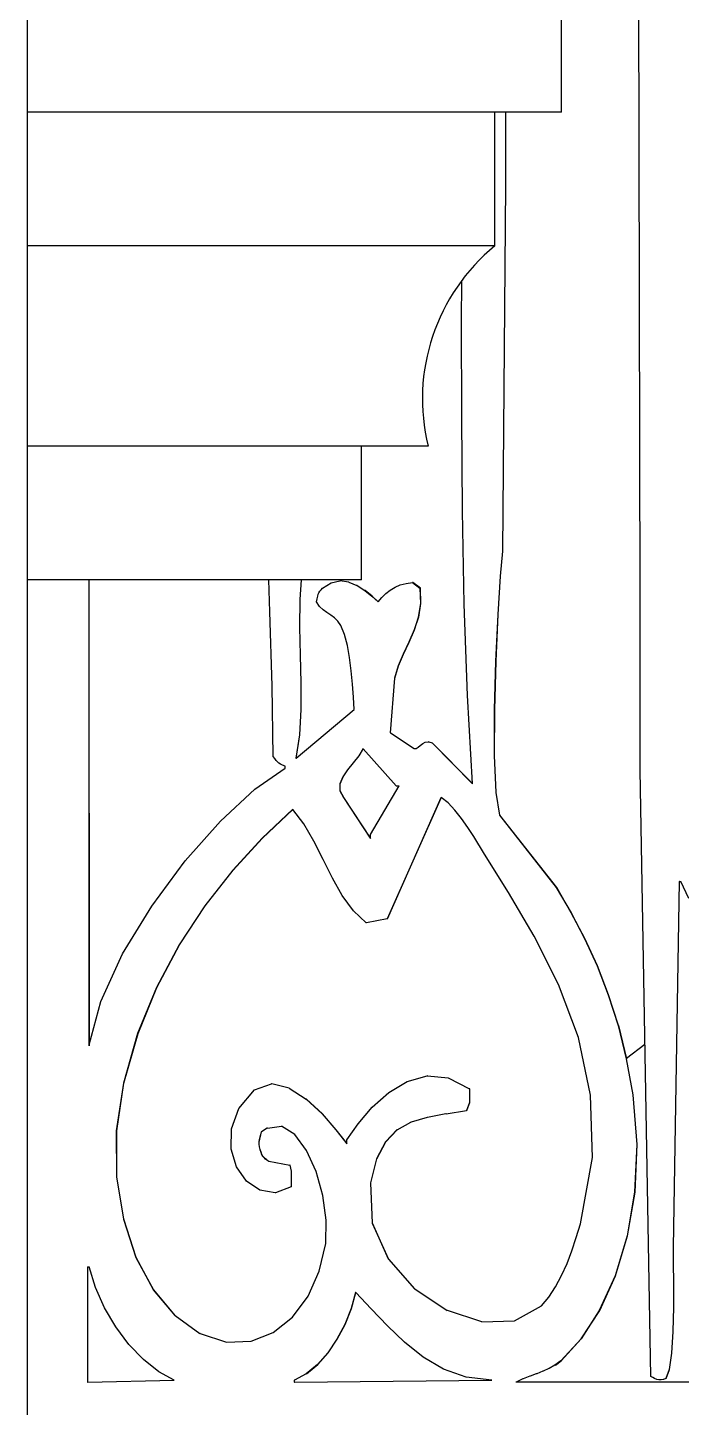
# Model space of a CAD drawing. Header units: inches. Extents: x 1397 to 20304, y -27267 to -746.
# Drawn here: x 14226.23 to 14231.13, y -21298.31 to -21287.98 of the extents above; entities that cross this region are included whole.
import ezdxf

# ---------------------------------------------------------------- set-up
doc = ezdxf.new("R2010")
doc.units = ezdxf.units.IN
doc.header["$LTSCALE"] = 17
doc.header["$MEASUREMENT"] = 0
doc.layers.add('25 BOT BAR', color=12, linetype='Continuous', lineweight=25)

msp = doc.modelspace()

# ---------------------------------------------------------------- linework, layer by layer
for p, q in [((14226.234, -21301.111), (14226.234, -21277.111)), ((14230.823, -21292.233), (14230.811, -21287.08)), ((14229.813, -21288.611), (14229.813, -21289.159)), ((14229.815, -21289.159), (14229.815, -21288.611)), ((14229.813, -21289.159), (14229.791, -21291.896)), ((14229.793, -21291.896), (14229.815, -21289.159)), ((14229.815, -21289.159), (14229.813, -21289.159)), ((14229.485, -21290.18), (14229.486, -21289.871)), ((14229.486, -21290.89), (14229.485, -21290.18)), ((14229.491, -21291.596), (14229.486, -21290.89)), ((14229.505, -21292.294), (14229.491, -21291.596)), ((14229.791, -21291.896), (14229.774, -21292.083)), ((14229.776, -21292.083), (14229.793, -21291.896)), ((14229.793, -21291.896), (14229.791, -21291.896)), ((14226.692, -21292.111), (14226.694, -21295.6)), ((14226.696, -21295.592), (14226.694, -21292.111)), ((14228.048, -21292.35), (14228.04, -21292.111)), ((14228.283, -21292.111), (14228.273, -21292.26)), ((14228.275, -21292.26), (14228.285, -21292.111)), ((14228.444, -21292.174), (14228.508, -21292.133)), ((14228.508, -21292.133), (14228.573, -21292.119)), ((14228.575, -21292.119), (14228.573, -21292.119)), ((14228.573, -21292.119), (14228.575, -21292.12)), ((14228.575, -21292.119), (14228.575, -21292.12)), ((14228.638, -21292.128), (14228.575, -21292.119)), ((14228.64, -21292.128), (14228.638, -21292.128)), ((14228.64, -21292.128), (14228.701, -21292.154)), ((14228.703, -21292.154), (14228.701, -21292.154)), ((14228.703, -21292.154), (14228.76, -21292.191)), ((14228.986, -21292.167), (14229.025, -21292.15)), ((14229.025, -21292.15), (14229.069, -21292.138)), ((14229.069, -21292.138), (14229.117, -21292.131)), ((14229.117, -21292.131), (14229.173, -21292.174)), ((14229.12, -21292.131), (14229.117, -21292.131)), ((14229.176, -21292.174), (14229.12, -21292.131)), ((14229.774, -21292.083), (14229.756, -21292.372)), ((14229.758, -21292.372), (14229.776, -21292.083)), ((14229.776, -21292.083), (14229.774, -21292.083)), ((14228.273, -21292.26), (14228.27, -21292.467)), ((14228.275, -21292.26), (14228.273, -21292.26)), ((14228.273, -21292.467), (14228.275, -21292.26)), ((14228.399, -21292.277), (14228.403, -21292.253)), ((14228.403, -21292.253), (14228.407, -21292.234)), ((14228.407, -21292.234), (14228.411, -21292.22)), ((14228.411, -21292.22), (14228.416, -21292.208)), ((14228.416, -21292.208), (14228.423, -21292.197)), ((14228.423, -21292.197), (14228.432, -21292.186)), ((14228.432, -21292.186), (14228.444, -21292.174)), ((14228.762, -21292.191), (14228.76, -21292.191)), ((14228.76, -21292.191), (14228.813, -21292.233)), ((14228.815, -21292.233), (14228.762, -21292.191)), ((14228.815, -21292.233), (14228.813, -21292.233)), ((14228.813, -21292.233), (14228.859, -21292.277)), ((14228.86, -21292.276), (14228.815, -21292.233)), ((14228.86, -21292.276), (14228.888, -21292.244)), ((14228.888, -21292.244), (14228.918, -21292.215)), ((14228.918, -21292.215), (14228.95, -21292.189)), ((14228.95, -21292.189), (14228.986, -21292.167)), ((14229.173, -21292.174), (14229.177, -21292.288)), ((14229.176, -21292.174), (14229.173, -21292.174)), ((14229.18, -21292.288), (14229.176, -21292.174)), ((14230.823, -21293.536), (14230.823, -21292.233)), ((14228.066, -21292.904), (14228.048, -21292.35)), ((14228.421, -21292.31), (14228.399, -21292.277)), ((14228.447, -21292.336), (14228.421, -21292.31)), ((14228.475, -21292.357), (14228.447, -21292.336)), ((14228.504, -21292.377), (14228.475, -21292.357)), ((14228.859, -21292.277), (14228.86, -21292.276)), ((14229.177, -21292.288), (14229.161, -21292.391)), ((14229.163, -21292.391), (14229.18, -21292.288)), ((14229.18, -21292.288), (14229.177, -21292.288)), ((14229.529, -21292.977), (14229.505, -21292.294)), ((14228.27, -21292.467), (14228.275, -21292.676)), ((14228.273, -21292.467), (14228.27, -21292.467)), ((14228.277, -21292.676), (14228.273, -21292.467)), ((14228.532, -21292.397), (14228.504, -21292.377)), ((14228.557, -21292.421), (14228.532, -21292.397)), ((14228.579, -21292.453), (14228.557, -21292.421)), ((14228.607, -21292.52), (14228.579, -21292.453)), ((14229.161, -21292.391), (14229.129, -21292.487)), ((14229.131, -21292.487), (14229.163, -21292.391)), ((14229.163, -21292.391), (14229.161, -21292.391)), ((14229.756, -21292.372), (14229.74, -21292.72)), ((14229.742, -21292.72), (14229.758, -21292.372)), ((14229.758, -21292.372), (14229.756, -21292.372)), ((14228.629, -21292.602), (14228.607, -21292.52)), ((14229.129, -21292.487), (14229.09, -21292.578)), ((14229.092, -21292.578), (14229.131, -21292.487)), ((14229.131, -21292.487), (14229.129, -21292.487)), ((14228.277, -21292.676), (14228.275, -21292.676)), ((14228.275, -21292.676), (14228.28, -21292.883)), ((14228.283, -21292.883), (14228.277, -21292.676)), ((14228.646, -21292.694), (14228.629, -21292.602)), ((14229.048, -21292.667), (14229.01, -21292.756)), ((14229.012, -21292.756), (14229.05, -21292.667)), ((14229.09, -21292.578), (14229.048, -21292.667)), ((14229.05, -21292.667), (14229.048, -21292.667)), ((14229.05, -21292.667), (14229.092, -21292.578)), ((14229.092, -21292.578), (14229.09, -21292.578)), ((14228.658, -21292.793), (14228.646, -21292.694)), ((14229.01, -21292.756), (14228.983, -21292.848)), ((14228.985, -21292.848), (14229.012, -21292.756)), ((14229.012, -21292.756), (14229.01, -21292.756)), ((14229.74, -21292.72), (14229.73, -21293.085)), ((14229.732, -21293.085), (14229.742, -21292.72)), ((14229.742, -21292.72), (14229.74, -21292.72)), ((14228.283, -21292.883), (14228.28, -21292.883)), ((14228.28, -21292.883), (14228.281, -21293.083)), ((14228.283, -21293.083), (14228.283, -21292.883)), ((14228.667, -21292.893), (14228.658, -21292.793)), ((14228.983, -21292.848), (14228.949, -21293.258)), ((14228.951, -21293.258), (14228.985, -21292.848)), ((14228.985, -21292.848), (14228.983, -21292.848)), ((14228.074, -21293.433), (14228.066, -21292.904)), ((14228.674, -21292.991), (14228.667, -21292.893)), ((14229.566, -21293.636), (14229.529, -21292.977)), ((14228.245, -21293.446), (14228.68, -21293.082)), ((14228.281, -21293.083), (14228.27, -21293.272)), ((14228.272, -21293.272), (14228.283, -21293.083)), ((14228.283, -21293.083), (14228.281, -21293.083)), ((14228.68, -21293.082), (14228.674, -21292.991)), ((14229.73, -21293.085), (14229.729, -21293.427)), ((14229.732, -21293.085), (14229.73, -21293.085)), ((14229.731, -21293.427), (14229.732, -21293.085)), ((14228.27, -21293.272), (14228.242, -21293.448)), ((14228.245, -21293.446), (14228.272, -21293.272)), ((14228.272, -21293.272), (14228.27, -21293.272)), ((14228.951, -21293.258), (14228.949, -21293.258)), ((14228.951, -21293.258), (14229.129, -21293.375)), ((14228.747, -21293.375), (14228.714, -21293.428)), ((14228.717, -21293.428), (14228.748, -21293.376)), ((14228.748, -21293.376), (14228.747, -21293.375)), ((14228.994, -21293.653), (14228.748, -21293.376)), ((14229.129, -21293.375), (14229.144, -21293.373)), ((14229.144, -21293.373), (14229.159, -21293.364)), ((14229.159, -21293.364), (14229.175, -21293.351)), ((14229.175, -21293.351), (14229.193, -21293.337)), ((14229.193, -21293.337), (14229.212, -21293.327)), ((14229.212, -21293.327), (14229.236, -21293.323)), ((14229.238, -21293.323), (14229.236, -21293.323)), ((14229.238, -21293.323), (14229.263, -21293.331)), ((14229.265, -21293.331), (14229.263, -21293.331)), ((14229.263, -21293.331), (14229.566, -21293.638)), ((14229.566, -21293.636), (14229.265, -21293.331)), ((14228.086, -21293.45), (14228.074, -21293.433)), ((14228.096, -21293.463), (14228.086, -21293.45)), ((14228.105, -21293.474), (14228.096, -21293.463)), ((14228.115, -21293.484), (14228.105, -21293.474)), ((14228.127, -21293.492), (14228.115, -21293.484)), ((14228.143, -21293.5), (14228.127, -21293.492)), ((14228.164, -21293.507), (14228.143, -21293.5)), ((14228.164, -21293.521), (14228.164, -21293.507)), ((14228.242, -21293.448), (14228.245, -21293.446)), ((14228.673, -21293.481), (14228.631, -21293.534)), ((14228.633, -21293.534), (14228.675, -21293.481)), ((14228.714, -21293.428), (14228.673, -21293.481)), ((14228.675, -21293.481), (14228.673, -21293.481)), ((14228.675, -21293.481), (14228.717, -21293.428)), ((14228.717, -21293.428), (14228.714, -21293.428)), ((14229.731, -21293.427), (14229.729, -21293.427)), ((14229.729, -21293.427), (14229.74, -21293.704)), ((14229.743, -21293.704), (14229.731, -21293.427)), ((14227.936, -21293.679), (14228.164, -21293.521)), ((14228.595, -21293.587), (14228.573, -21293.639)), ((14228.575, -21293.639), (14228.597, -21293.587)), ((14228.631, -21293.534), (14228.595, -21293.587)), ((14228.597, -21293.587), (14228.595, -21293.587)), ((14228.597, -21293.587), (14228.633, -21293.534)), ((14228.633, -21293.534), (14228.631, -21293.534)), ((14230.901, -21298.074), (14230.823, -21293.536)), ((14227.679, -21293.917), (14227.936, -21293.679)), ((14228.573, -21293.639), (14228.572, -21293.691)), ((14228.574, -21293.691), (14228.572, -21293.691)), ((14228.572, -21293.691), (14228.601, -21293.741)), ((14228.575, -21293.639), (14228.573, -21293.639)), ((14228.574, -21293.691), (14228.575, -21293.639)), ((14228.603, -21293.741), (14228.574, -21293.691)), ((14228.803, -21294.019), (14229.016, -21293.653)), ((14228.994, -21293.653), (14229.016, -21293.653)), ((14229.566, -21293.638), (14229.566, -21293.636)), ((14229.743, -21293.704), (14229.74, -21293.704)), ((14229.74, -21293.704), (14229.768, -21293.873)), ((14229.77, -21293.873), (14229.743, -21293.704)), ((14228.603, -21293.741), (14228.601, -21293.741)), ((14228.601, -21293.741), (14228.803, -21294.048)), ((14228.803, -21294.045), (14228.603, -21293.741)), ((14229.331, -21293.741), (14228.927, -21294.648)), ((14228.929, -21294.648), (14229.332, -21293.742)), ((14229.332, -21293.742), (14229.331, -21293.741)), ((14229.384, -21293.782), (14229.332, -21293.742)), ((14229.435, -21293.835), (14229.384, -21293.782)), ((14227.415, -21294.216), (14227.679, -21293.917)), ((14228.22, -21293.829), (14227.992, -21294.044)), ((14227.994, -21294.044), (14228.221, -21293.83)), ((14228.221, -21293.83), (14228.22, -21293.829)), ((14228.303, -21293.938), (14228.221, -21293.83)), ((14229.485, -21293.897), (14229.435, -21293.835)), ((14229.532, -21293.965), (14229.485, -21293.897)), ((14229.77, -21293.873), (14229.768, -21293.873)), ((14229.768, -21293.873), (14230.194, -21294.414)), ((14230.197, -21294.414), (14229.77, -21293.873)), ((14228.377, -21294.067), (14228.303, -21293.938)), ((14228.803, -21294.045), (14228.803, -21294.019)), ((14229.576, -21294.034), (14229.532, -21293.965)), ((14227.992, -21294.044), (14227.771, -21294.285)), ((14227.773, -21294.285), (14227.994, -21294.044)), ((14227.994, -21294.044), (14227.992, -21294.044)), ((14228.447, -21294.205), (14228.377, -21294.067)), ((14228.803, -21294.048), (14228.803, -21294.045)), ((14229.656, -21294.165), (14229.576, -21294.034)), ((14227.164, -21294.554), (14227.415, -21294.216)), ((14228.517, -21294.344), (14228.447, -21294.205)), ((14229.836, -21294.453), (14229.656, -21294.165)), ((14227.771, -21294.285), (14227.561, -21294.552)), ((14227.563, -21294.552), (14227.773, -21294.285)), ((14227.773, -21294.285), (14227.771, -21294.285)), ((14228.591, -21294.475), (14228.517, -21294.344)), ((14230.197, -21294.414), (14230.194, -21294.414)), ((14230.194, -21294.414), (14230.304, -21294.603)), ((14230.306, -21294.603), (14230.197, -21294.414)), ((14231.114, -21294.37), (14231.07, -21297.108)), ((14231.072, -21297.108), (14231.117, -21294.37)), ((14231.117, -21294.37), (14231.114, -21294.37)), ((14231.117, -21294.37), (14231.126, -21294.37)), ((14231.186, -21294.496), (14231.126, -21294.37)), ((14228.674, -21294.589), (14228.591, -21294.475)), ((14230.028, -21294.778), (14229.836, -21294.453)), ((14226.946, -21294.912), (14227.164, -21294.554)), ((14227.561, -21294.552), (14227.369, -21294.844)), ((14227.371, -21294.844), (14227.563, -21294.552)), ((14227.563, -21294.552), (14227.561, -21294.552)), ((14228.77, -21294.678), (14228.674, -21294.589)), ((14230.306, -21294.603), (14230.304, -21294.603)), ((14230.304, -21294.603), (14230.406, -21294.797)), ((14230.408, -21294.797), (14230.306, -21294.603)), ((14228.772, -21294.678), (14228.77, -21294.678)), ((14228.927, -21294.648), (14228.772, -21294.678)), ((14228.929, -21294.648), (14228.927, -21294.648)), ((14227.369, -21294.844), (14227.199, -21295.162)), ((14227.201, -21295.162), (14227.371, -21294.844)), ((14227.371, -21294.844), (14227.369, -21294.844)), ((14230.21, -21295.141), (14230.028, -21294.778)), ((14230.406, -21294.797), (14230.499, -21295.001)), ((14230.408, -21294.797), (14230.406, -21294.797)), ((14230.502, -21295.001), (14230.408, -21294.797)), ((14226.783, -21295.267), (14226.946, -21294.912)), ((14230.502, -21295.001), (14230.499, -21295.001)), ((14230.499, -21295.001), (14230.583, -21295.217)), ((14230.585, -21295.217), (14230.502, -21295.001)), ((14230.359, -21295.538), (14230.21, -21295.141)), ((14227.199, -21295.162), (14227.058, -21295.507)), ((14227.061, -21295.507), (14227.201, -21295.162)), ((14227.201, -21295.162), (14227.199, -21295.162)), ((14230.583, -21295.217), (14230.657, -21295.447)), ((14230.585, -21295.217), (14230.583, -21295.217)), ((14230.659, -21295.447), (14230.585, -21295.217)), ((14226.696, -21295.592), (14226.783, -21295.267)), ((14230.659, -21295.447), (14230.657, -21295.447)), ((14230.657, -21295.447), (14230.718, -21295.696)), ((14230.659, -21295.447), (14230.72, -21295.696)), ((14227.058, -21295.507), (14226.952, -21295.878)), ((14226.954, -21295.878), (14227.061, -21295.507)), ((14227.061, -21295.507), (14227.058, -21295.507)), ((14230.451, -21295.97), (14230.359, -21295.538)), ((14226.694, -21295.6), (14226.696, -21295.592)), ((14230.719, -21295.692), (14230.858, -21295.588)), ((14230.72, -21295.696), (14230.718, -21295.696)), ((14230.718, -21295.696), (14230.767, -21295.966)), ((14230.769, -21295.966), (14230.72, -21295.696)), ((14226.952, -21295.878), (14226.899, -21296.237)), ((14226.901, -21296.237), (14226.954, -21295.878)), ((14226.954, -21295.878), (14226.952, -21295.878)), ((14228.939, -21295.95), (14229.077, -21295.866)), ((14229.077, -21295.866), (14229.226, -21295.824)), ((14229.228, -21295.824), (14229.226, -21295.824)), ((14229.228, -21295.824), (14229.383, -21295.838)), ((14229.385, -21295.838), (14229.383, -21295.838)), ((14229.385, -21295.838), (14229.544, -21295.922)), ((14227.816, -21296.068), (14227.933, -21295.929)), ((14227.933, -21295.929), (14228.061, -21295.885)), ((14228.063, -21295.885), (14228.061, -21295.885)), ((14228.063, -21295.885), (14228.062, -21295.885)), ((14228.192, -21295.916), (14228.063, -21295.885)), ((14228.194, -21295.916), (14228.192, -21295.916)), ((14228.194, -21295.916), (14228.32, -21295.998)), ((14228.815, -21296.06), (14228.939, -21295.95)), ((14229.546, -21295.922), (14229.544, -21295.922)), ((14229.544, -21295.922), (14229.544, -21296.025)), ((14229.546, -21296.025), (14229.546, -21295.922)), ((14230.464, -21296.435), (14230.451, -21295.97)), ((14230.769, -21295.966), (14230.767, -21295.966)), ((14230.767, -21295.966), (14230.797, -21296.339)), ((14230.8, -21296.339), (14230.769, -21295.966)), ((14227.76, -21296.222), (14227.816, -21296.068)), ((14228.323, -21295.998), (14228.32, -21295.998)), ((14228.32, -21295.998), (14228.44, -21296.109)), ((14228.442, -21296.109), (14228.323, -21295.998)), ((14228.709, -21296.183), (14228.815, -21296.06)), ((14229.369, -21296.108), (14229.521, -21296.083)), ((14229.544, -21296.025), (14229.521, -21296.083)), ((14229.523, -21296.083), (14229.521, -21296.083)), ((14229.523, -21296.083), (14229.546, -21296.025)), ((14229.546, -21296.025), (14229.544, -21296.025)), ((14228.442, -21296.109), (14228.44, -21296.109)), ((14228.44, -21296.109), (14228.543, -21296.228)), ((14228.545, -21296.228), (14228.442, -21296.109)), ((14228.624, -21296.303), (14228.709, -21296.183)), ((14229.002, -21296.229), (14229.105, -21296.172)), ((14229.107, -21296.172), (14229.105, -21296.172)), ((14229.227, -21296.135), (14229.107, -21296.172)), ((14229.229, -21296.135), (14229.227, -21296.135)), ((14229.366, -21296.108), (14229.229, -21296.135)), ((14229.369, -21296.108), (14229.366, -21296.108)), ((14226.901, -21296.237), (14226.899, -21296.237)), ((14226.899, -21296.237), (14226.901, -21296.579)), ((14226.903, -21296.579), (14226.901, -21296.237)), ((14227.758, -21296.372), (14227.76, -21296.222)), ((14227.974, -21296.284), (14227.97, -21296.301)), ((14227.972, -21296.301), (14227.976, -21296.284)), ((14227.979, -21296.265), (14227.974, -21296.284)), ((14227.976, -21296.284), (14227.974, -21296.284)), ((14227.976, -21296.284), (14227.981, -21296.265)), ((14227.984, -21296.244), (14227.979, -21296.265)), ((14227.981, -21296.265), (14227.979, -21296.265)), ((14227.981, -21296.265), (14227.986, -21296.244)), ((14227.986, -21296.244), (14227.984, -21296.244)), ((14228.029, -21296.215), (14227.986, -21296.244)), ((14228.031, -21296.215), (14228.029, -21296.215)), ((14228.031, -21296.215), (14228.136, -21296.202)), ((14228.235, -21296.263), (14228.136, -21296.202)), ((14228.323, -21296.382), (14228.235, -21296.263)), ((14228.543, -21296.228), (14228.624, -21296.332)), ((14228.545, -21296.228), (14228.543, -21296.228)), ((14228.624, -21296.329), (14228.545, -21296.228)), ((14229, -21296.229), (14228.914, -21296.318)), ((14228.916, -21296.318), (14229.002, -21296.229)), ((14229.002, -21296.229), (14229, -21296.229)), ((14227.799, -21296.506), (14227.758, -21296.372)), ((14227.97, -21296.301), (14227.967, -21296.318)), ((14227.969, -21296.318), (14227.967, -21296.318)), ((14227.967, -21296.318), (14227.967, -21296.336)), ((14227.969, -21296.336), (14227.967, -21296.336)), ((14227.967, -21296.336), (14227.968, -21296.355)), ((14227.97, -21296.355), (14227.968, -21296.355)), ((14227.968, -21296.355), (14227.973, -21296.376)), ((14227.969, -21296.318), (14227.972, -21296.301)), ((14227.969, -21296.336), (14227.969, -21296.318)), ((14227.97, -21296.355), (14227.969, -21296.336)), ((14227.972, -21296.301), (14227.97, -21296.301)), ((14227.975, -21296.376), (14227.97, -21296.355)), ((14227.975, -21296.376), (14227.973, -21296.376)), ((14227.973, -21296.376), (14227.98, -21296.396)), ((14227.983, -21296.396), (14227.975, -21296.376)), ((14227.983, -21296.396), (14227.98, -21296.396)), ((14227.98, -21296.396), (14227.987, -21296.412)), ((14227.989, -21296.412), (14227.983, -21296.396)), ((14228.395, -21296.54), (14228.323, -21296.382)), ((14228.624, -21296.329), (14228.624, -21296.303)), ((14228.624, -21296.332), (14228.624, -21296.329)), ((14228.914, -21296.318), (14228.848, -21296.446)), ((14228.85, -21296.446), (14228.916, -21296.318)), ((14228.916, -21296.318), (14228.914, -21296.318)), ((14230.797, -21296.339), (14230.781, -21296.694)), ((14230.783, -21296.694), (14230.8, -21296.339)), ((14230.8, -21296.339), (14230.797, -21296.339)), ((14227.989, -21296.412), (14227.987, -21296.412)), ((14227.987, -21296.412), (14227.994, -21296.425)), ((14227.997, -21296.425), (14227.989, -21296.412)), ((14227.997, -21296.425), (14227.994, -21296.425)), ((14227.994, -21296.425), (14228.003, -21296.436)), ((14228.005, -21296.436), (14227.997, -21296.425)), ((14228.005, -21296.436), (14228.003, -21296.436)), ((14228.003, -21296.436), (14228.012, -21296.445)), ((14228.015, -21296.445), (14228.005, -21296.436)), ((14228.015, -21296.445), (14228.012, -21296.445)), ((14228.012, -21296.445), (14228.025, -21296.454)), ((14228.027, -21296.454), (14228.015, -21296.445)), ((14228.027, -21296.454), (14228.025, -21296.454)), ((14228.027, -21296.454), (14228.04, -21296.464)), ((14228.042, -21296.464), (14228.04, -21296.464)), ((14228.042, -21296.464), (14228.197, -21296.493)), ((14228.2, -21296.493), (14228.197, -21296.493)), ((14228.197, -21296.493), (14228.209, -21296.537)), ((14228.211, -21296.537), (14228.2, -21296.493)), ((14228.848, -21296.446), (14228.803, -21296.625)), ((14228.805, -21296.625), (14228.85, -21296.446)), ((14228.85, -21296.446), (14228.848, -21296.446)), ((14230.374, -21296.932), (14230.464, -21296.435)), ((14226.903, -21296.579), (14226.901, -21296.579)), ((14226.901, -21296.579), (14226.952, -21296.898)), ((14226.954, -21296.898), (14226.903, -21296.579)), ((14227.874, -21296.613), (14227.799, -21296.506)), ((14228.211, -21296.537), (14228.209, -21296.537)), ((14228.209, -21296.537), (14228.209, -21296.654)), ((14228.211, -21296.654), (14228.211, -21296.537)), ((14228.445, -21296.72), (14228.395, -21296.54)), ((14227.973, -21296.681), (14227.874, -21296.613)), ((14228.088, -21296.699), (14227.973, -21296.681)), ((14228.09, -21296.699), (14228.088, -21296.699)), ((14228.209, -21296.654), (14228.09, -21296.699)), ((14228.211, -21296.654), (14228.209, -21296.654)), ((14228.805, -21296.625), (14228.803, -21296.625)), ((14228.803, -21296.625), (14228.816, -21296.926)), ((14228.818, -21296.926), (14228.805, -21296.625)), ((14230.781, -21296.694), (14230.724, -21297.023)), ((14230.726, -21297.023), (14230.783, -21296.694)), ((14230.783, -21296.694), (14230.781, -21296.694)), ((14228.471, -21296.905), (14228.445, -21296.72)), ((14226.954, -21296.898), (14226.952, -21296.898)), ((14226.952, -21296.898), (14227.045, -21297.184)), ((14227.047, -21297.184), (14226.954, -21296.898)), ((14228.467, -21297.079), (14228.471, -21296.905)), ((14228.818, -21296.926), (14228.816, -21296.926)), ((14228.816, -21296.926), (14228.936, -21297.196)), ((14228.938, -21297.196), (14228.818, -21296.926)), ((14230.343, -21297.034), (14230.374, -21296.932)), ((14228.419, -21297.287), (14228.467, -21297.079)), ((14230.31, -21297.133), (14230.343, -21297.034)), ((14230.724, -21297.023), (14230.634, -21297.321)), ((14230.636, -21297.321), (14230.726, -21297.023)), ((14230.726, -21297.023), (14230.724, -21297.023)), ((14231.07, -21297.108), (14231.07, -21297.222)), ((14231.072, -21297.108), (14231.07, -21297.108)), ((14231.072, -21297.222), (14231.072, -21297.108)), ((14227.045, -21297.184), (14227.176, -21297.427)), ((14227.047, -21297.184), (14227.045, -21297.184)), ((14227.178, -21297.427), (14227.047, -21297.184)), ((14228.938, -21297.196), (14228.936, -21297.196)), ((14228.936, -21297.196), (14229.133, -21297.419)), ((14229.135, -21297.419), (14228.938, -21297.196)), ((14230.274, -21297.229), (14230.31, -21297.133)), ((14231.072, -21297.222), (14231.07, -21297.222)), ((14231.07, -21297.222), (14231.071, -21297.379)), ((14231.073, -21297.379), (14231.072, -21297.222)), ((14226.683, -21297.254), (14226.685, -21297.254)), ((14226.683, -21297.254), (14226.683, -21298.118)), ((14226.685, -21298.118), (14226.685, -21297.254)), ((14226.685, -21297.254), (14226.694, -21297.254)), ((14226.742, -21297.409), (14226.694, -21297.254)), ((14228.335, -21297.474), (14228.419, -21297.287)), ((14230.189, -21297.404), (14230.234, -21297.32)), ((14230.234, -21297.32), (14230.274, -21297.229)), ((14230.634, -21297.321), (14230.516, -21297.58)), ((14230.519, -21297.58), (14230.636, -21297.321)), ((14230.636, -21297.321), (14230.634, -21297.321)), ((14226.811, -21297.56), (14226.742, -21297.409)), ((14227.178, -21297.427), (14227.176, -21297.427)), ((14227.176, -21297.427), (14227.337, -21297.619)), ((14227.34, -21297.619), (14227.178, -21297.427)), ((14229.135, -21297.419), (14229.133, -21297.419)), ((14229.135, -21297.419), (14229.377, -21297.58)), ((14230.139, -21297.481), (14230.189, -21297.404)), ((14231.071, -21297.379), (14231.071, -21297.557)), ((14231.073, -21297.379), (14231.071, -21297.379)), ((14231.073, -21297.557), (14231.073, -21297.379)), ((14228.218, -21297.63), (14228.335, -21297.474)), ((14228.691, -21297.445), (14228.657, -21297.567)), ((14228.659, -21297.567), (14228.693, -21297.446)), ((14228.693, -21297.446), (14228.691, -21297.445)), ((14228.808, -21297.568), (14228.693, -21297.446)), ((14230.082, -21297.547), (14230.139, -21297.481)), ((14226.895, -21297.704), (14226.811, -21297.56)), ((14227.34, -21297.619), (14227.337, -21297.619)), ((14227.34, -21297.619), (14227.524, -21297.752)), ((14228.074, -21297.746), (14228.218, -21297.63)), ((14228.657, -21297.567), (14228.61, -21297.685)), ((14228.612, -21297.685), (14228.659, -21297.567)), ((14228.659, -21297.567), (14228.657, -21297.567)), ((14228.929, -21297.695), (14228.808, -21297.568)), ((14229.379, -21297.58), (14229.377, -21297.58)), ((14229.637, -21297.665), (14229.379, -21297.58)), ((14229.882, -21297.659), (14230.082, -21297.547)), ((14230.516, -21297.58), (14230.379, -21297.794)), ((14230.381, -21297.794), (14230.519, -21297.58)), ((14230.519, -21297.58), (14230.516, -21297.58)), ((14231.071, -21297.557), (14231.067, -21297.737)), ((14231.069, -21297.737), (14231.073, -21297.557)), ((14231.073, -21297.557), (14231.071, -21297.557)), ((14226.993, -21297.835), (14226.895, -21297.704)), ((14228.61, -21297.685), (14228.551, -21297.796)), ((14228.553, -21297.796), (14228.612, -21297.685)), ((14228.612, -21297.685), (14228.61, -21297.685)), ((14229.057, -21297.819), (14228.929, -21297.695)), ((14229.637, -21297.665), (14229.882, -21297.659)), ((14231.067, -21297.737), (14231.057, -21297.899)), ((14231.06, -21297.899), (14231.069, -21297.737)), ((14231.069, -21297.737), (14231.067, -21297.737)), ((14227.101, -21297.948), (14226.993, -21297.835)), ((14227.526, -21297.752), (14227.524, -21297.752)), ((14227.526, -21297.752), (14227.723, -21297.817)), ((14227.723, -21297.817), (14227.908, -21297.811)), ((14227.908, -21297.811), (14228.074, -21297.746)), ((14228.551, -21297.796), (14228.482, -21297.897)), ((14228.484, -21297.897), (14228.553, -21297.796)), ((14228.553, -21297.796), (14228.551, -21297.796)), ((14229.196, -21297.93), (14229.057, -21297.819)), ((14230.379, -21297.794), (14230.228, -21297.957)), ((14230.23, -21297.957), (14230.381, -21297.794)), ((14230.381, -21297.794), (14230.379, -21297.794)), ((14228.482, -21297.897), (14228.405, -21297.984)), ((14228.407, -21297.984), (14228.484, -21297.897)), ((14228.484, -21297.897), (14228.482, -21297.897)), ((14229.349, -21298.02), (14229.196, -21297.93)), ((14231.057, -21297.899), (14231.04, -21298.023)), ((14231.042, -21298.023), (14231.06, -21297.899)), ((14231.06, -21297.899), (14231.057, -21297.899)), ((14227.216, -21298.039), (14227.101, -21297.948)), ((14227.333, -21298.103), (14227.216, -21298.039)), ((14228.405, -21297.984), (14228.32, -21298.054)), ((14228.323, -21298.054), (14228.407, -21297.984)), ((14228.407, -21297.984), (14228.405, -21297.984)), ((14229.52, -21298.081), (14229.349, -21298.02)), ((14230.092, -21298.036), (14230.047, -21298.054)), ((14230.095, -21298.036), (14230.092, -21298.036)), ((14230.139, -21298.015), (14230.095, -21298.036)), ((14230.141, -21298.015), (14230.139, -21298.015)), ((14230.184, -21297.99), (14230.141, -21298.015)), ((14230.228, -21297.957), (14230.184, -21297.99)), ((14230.187, -21297.99), (14230.184, -21297.99)), ((14230.187, -21297.99), (14230.23, -21297.957)), ((14230.23, -21297.957), (14230.228, -21297.957)), ((14231.04, -21298.023), (14231.013, -21298.089)), ((14231.016, -21298.089), (14231.042, -21298.023)), ((14231.042, -21298.023), (14231.04, -21298.023)), ((14226.683, -21298.118), (14226.685, -21298.118)), ((14226.685, -21298.118), (14227.333, -21298.103)), ((14228.233, -21298.103), (14228.231, -21298.103)), ((14228.231, -21298.103), (14228.231, -21298.118)), ((14228.231, -21298.118), (14228.233, -21298.118)), ((14228.32, -21298.054), (14228.233, -21298.103)), ((14228.233, -21298.118), (14228.233, -21298.103)), ((14228.233, -21298.118), (14229.712, -21298.103)), ((14228.323, -21298.054), (14228.32, -21298.054)), ((14229.712, -21298.103), (14229.52, -21298.081)), ((14229.894, -21298.118), (14229.891, -21298.118)), ((14229.944, -21298.092), (14229.894, -21298.118)), ((14231.698, -21298.118), (14229.894, -21298.118)), ((14229.946, -21298.092), (14229.944, -21298.092)), ((14229.995, -21298.072), (14229.946, -21298.092)), ((14229.997, -21298.072), (14229.995, -21298.072)), ((14230.044, -21298.054), (14229.997, -21298.072)), ((14230.047, -21298.054), (14230.044, -21298.054)), ((14230.916, -21298.083), (14230.901, -21298.074)), ((14230.93, -21298.091), (14230.916, -21298.083)), ((14230.946, -21298.097), (14230.93, -21298.091)), ((14230.961, -21298.1), (14230.946, -21298.097)), ((14230.978, -21298.1), (14230.961, -21298.1)), ((14230.98, -21298.1), (14230.978, -21298.1)), ((14230.995, -21298.097), (14230.98, -21298.1)), ((14230.997, -21298.097), (14230.995, -21298.097)), ((14231.013, -21298.089), (14230.997, -21298.097)), ((14231.016, -21298.089), (14231.013, -21298.089))]:
    msp.add_line(p, q)
at = {"layer": '25 BOT BAR'}
for p, q in [((14226.234, -21307.486), (14226.234, -21209.111)), ((14230.234, -21288.611), (14230.234, -21287.111)), ((14230.234, -21288.611), (14226.234, -21288.611)), ((14229.734, -21289.611), (14229.734, -21288.611)), ((14229.734, -21289.611), (14226.234, -21289.611)), ((14229.234, -21291.111), (14226.234, -21291.111)), ((14228.734, -21292.111), (14228.734, -21291.111)), ((14228.734, -21292.111), (14226.234, -21292.111))]:
    msp.add_line(p, q, dxfattribs=at)
msp.add_arc((14230.674, -21290.758), 1.483, 129.3404, 193.7898, dxfattribs=at)

doc.saveas('drawing.dxf')
